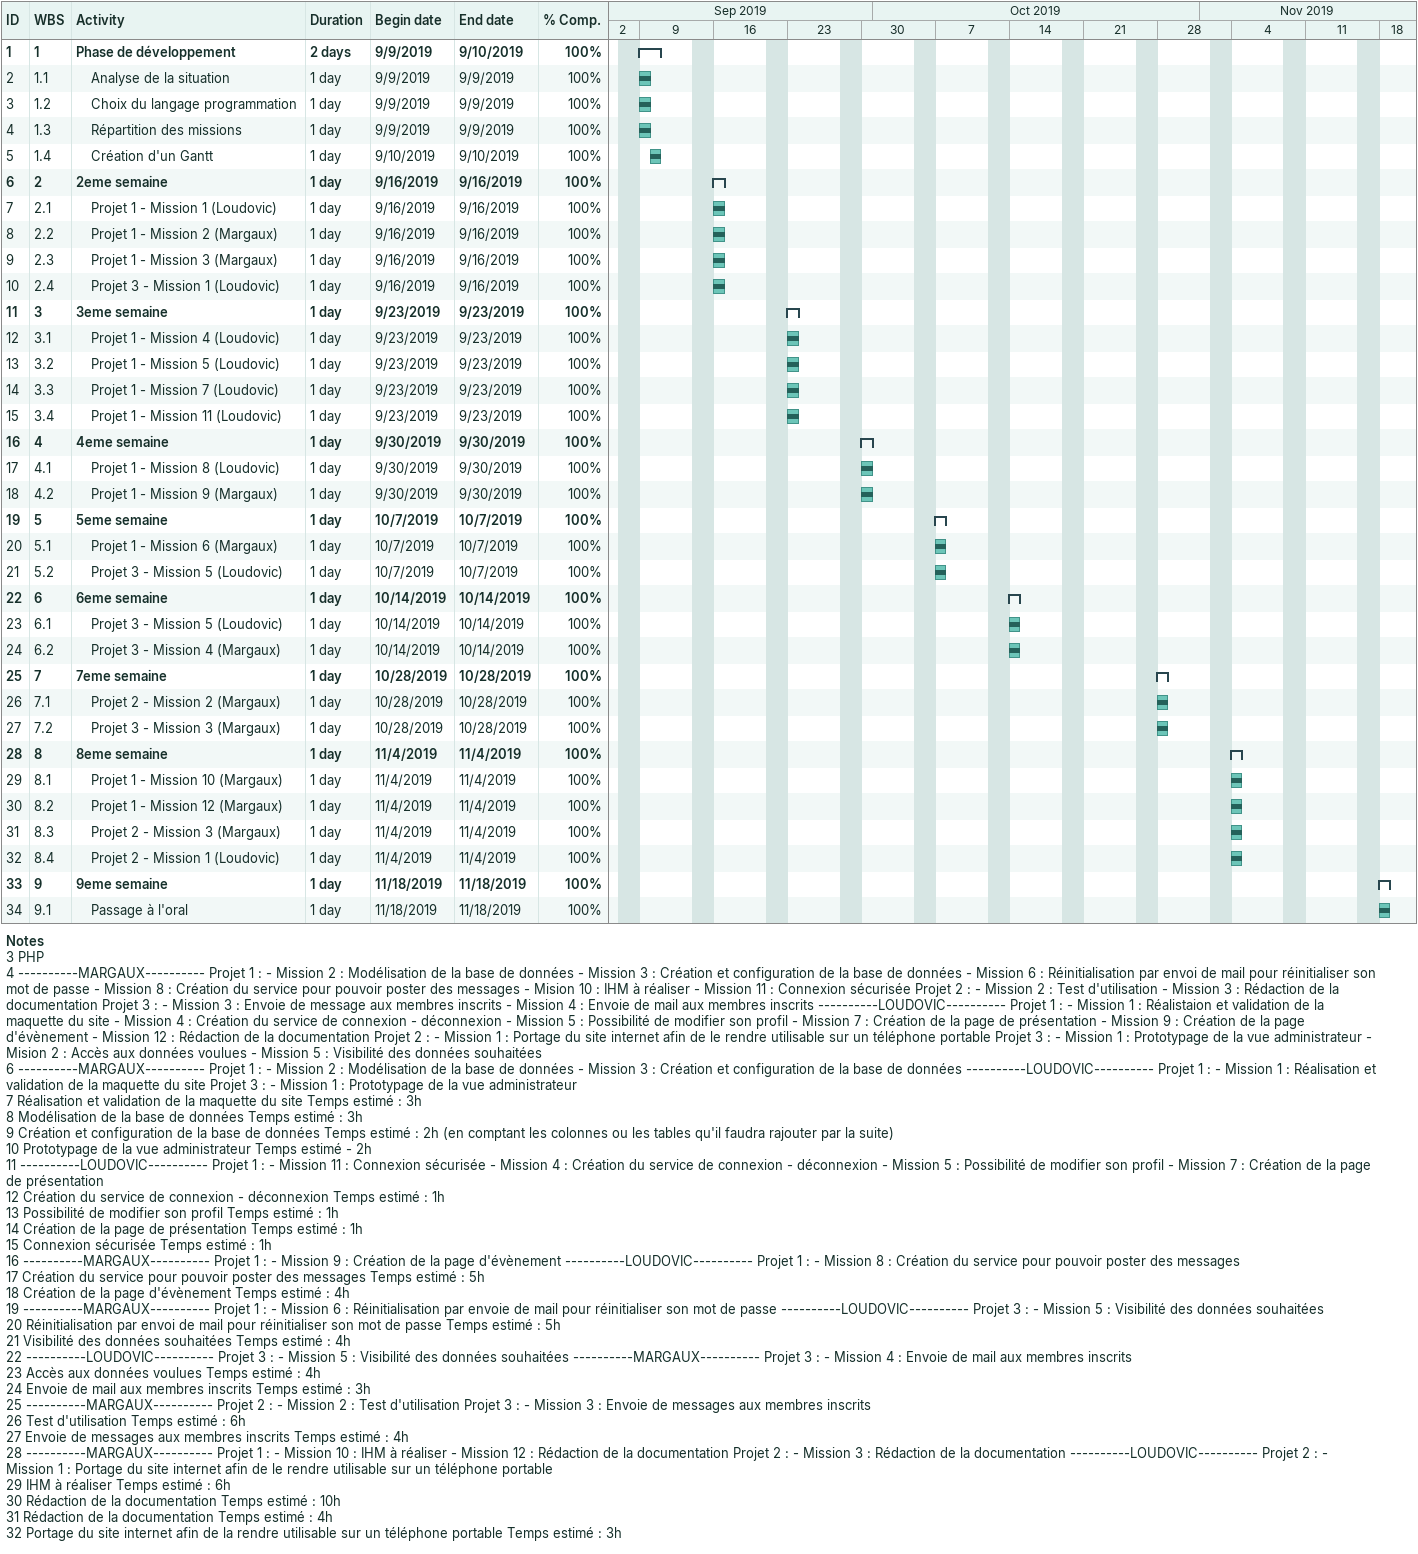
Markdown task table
| ID | WBS | Task | Duration | Start | Finish | % complete |
|---|---|---|---|---|---|---|
| 1 | 1 | **Phase de développement** | 2d | 2019-09-09 | 2019-09-10 | 100 |
| 2 | 1.1 | Analyse de la situation | 1d | 2019-09-09 | 2019-09-09 | 100 |
| 3 | 1.2 | Choix du langage programmation | 1d | 2019-09-09 | 2019-09-09 | 100 |
| 4 | 1.3 | Répartition des missions | 1d | 2019-09-09 | 2019-09-09 | 100 |
| 5 | 1.4 | Création d'un Gantt | 1d | 2019-09-10 | 2019-09-10 | 100 |
| 6 | 2 | **2eme semaine** | 1d | 2019-09-16 | 2019-09-16 | 100 |
| 7 | 2.1 | Projet 1 - Mission 1 (Loudovic) | 1d | 2019-09-16 | 2019-09-16 | 100 |
| 8 | 2.2 | Projet 1 - Mission 2 (Margaux) | 1d | 2019-09-16 | 2019-09-16 | 100 |
| 9 | 2.3 | Projet 1 - Mission 3 (Margaux) | 1d | 2019-09-16 | 2019-09-16 | 100 |
| 10 | 2.4 | Projet 3 - Mission 1 (Loudovic) | 1d | 2019-09-16 | 2019-09-16 | 100 |
| 11 | 3 | **3eme semaine** | 1d | 2019-09-23 | 2019-09-23 | 100 |
| 12 | 3.1 | Projet 1 - Mission 4 (Loudovic) | 1d | 2019-09-23 | 2019-09-23 | 100 |
| 13 | 3.2 | Projet 1 - Mission 5 (Loudovic) | 1d | 2019-09-23 | 2019-09-23 | 100 |
| 14 | 3.3 | Projet 1 - Mission 7 (Loudovic) | 1d | 2019-09-23 | 2019-09-23 | 100 |
| 15 | 3.4 | Projet 1 - Mission 11 (Loudovic) | 1d | 2019-09-23 | 2019-09-23 | 100 |
| 16 | 4 | **4eme semaine** | 1d | 2019-09-30 | 2019-09-30 | 100 |
| 17 | 4.1 | Projet 1 - Mission 8 (Loudovic) | 1d | 2019-09-30 | 2019-09-30 | 100 |
| 18 | 4.2 | Projet 1 - Mission 9 (Margaux) | 1d | 2019-09-30 | 2019-09-30 | 100 |
| 19 | 5 | **5eme semaine** | 1d | 2019-10-07 | 2019-10-07 | 100 |
| 20 | 5.1 | Projet 1 - Mission 6 (Margaux) | 1d | 2019-10-07 | 2019-10-07 | 100 |
| 21 | 5.2 | Projet 3 - Mission 5 (Loudovic) | 1d | 2019-10-07 | 2019-10-07 | 100 |
| 22 | 6 | **6eme semaine** | 1d | 2019-10-14 | 2019-10-14 | 100 |
| 23 | 6.1 | Projet 3 - Mission 5 (Loudovic) | 1d | 2019-10-14 | 2019-10-14 | 100 |
| 24 | 6.2 | Projet 3 - Mission 4 (Margaux) | 1d | 2019-10-14 | 2019-10-14 | 100 |
| 25 | 7 | **7eme semaine** | 1d | 2019-10-28 | 2019-10-28 | 100 |
| 26 | 7.1 | Projet 2 - Mission 2 (Margaux) | 1d | 2019-10-28 | 2019-10-28 | 100 |
| 27 | 7.2 | Projet 3 - Mission 3 (Margaux) | 1d | 2019-10-28 | 2019-10-28 | 100 |
| 28 | 8 | **8eme semaine** | 1d | 2019-11-04 | 2019-11-04 | 100 |
| 29 | 8.1 | Projet 1 - Mission 10 (Margaux) | 1d | 2019-11-04 | 2019-11-04 | 100 |
| 30 | 8.2 | Projet 1 - Mission 12 (Margaux) | 1d | 2019-11-04 | 2019-11-04 | 100 |
| 31 | 8.3 | Projet 2 - Mission 3 (Margaux) | 1d | 2019-11-04 | 2019-11-04 | 100 |
| 32 | 8.4 | Projet 2 - Mission 1 (Loudovic) | 1d | 2019-11-04 | 2019-11-04 | 100 |
| 33 | 9 | **9eme semaine** | 1d | 2019-11-18 | 2019-11-18 | 100 |
| 34 | 9.1 | Passage à l'oral | 1d | 2019-11-18 | 2019-11-18 | 100 |

Notes
- 3: PHP
- 4: ----------MARGAUX---------- Projet 1 : - Mission 2 : Modélisation de la base de données - Mission 3 : Création et configuration de la base de données - Mission 6 : Réinitialisation par envoi de mail pour réinitialiser son mot de passe - Mission 8 : Création du service pour pouvoir poster des messages - Mision 10 : IHM à réaliser - Mission 11 : Connexion sécurisée Projet 2 : - Mission 2 : Test d'utilisation - Mission 3 : Rédaction de la documentation Projet 3 : - Mission 3 : Envoie de message aux membres inscrits - Mission 4 : Envoie de mail aux membres inscrits ----------LOUDOVIC---------- Projet 1 : - Mission 1 : Réalistaion et validation de la maquette du site - Mission 4 : Création du service de connexion - déconnexion - Mission 5 : Possibilité de modifier son profil - Mission 7 : Création de la page de présentation - Mission 9 : Création de la page d'évènement - Mission 12 : Rédaction de la documentation Projet 2 : - Mission 1 : Portage du site internet afin de le rendre utilisable sur un téléphone portable Projet 3 : - Mission 1 : Prototypage de la vue administrateur - Mision 2 : Accès aux données voulues - Mission 5 : Visibilité des données souhaitées
- 6: ----------MARGAUX---------- Projet 1 : - Mission 2 : Modélisation de la base de données - Mission 3 : Création et configuration de la base de données ----------LOUDOVIC---------- Projet 1 : - Mission 1 : Réalisation et validation de la maquette du site Projet 3 : - Mission 1 : Prototypage de la vue administrateur
- 7: Réalisation et validation de la maquette du site Temps estimé : 3h
- 8: Modélisation de la base de données Temps estimé : 3h
- 9: Création et configuration de la base de données Temps estimé : 2h (en comptant les colonnes ou les tables qu'il faudra rajouter par la suite)
- 10: Prototypage de la vue administrateur Temps estimé - 2h
- 11: ----------LOUDOVIC---------- Projet 1 : - Mission 11 : Connexion sécurisée - Mission 4 : Création du service de connexion - déconnexion - Mission 5 : Possibilité de modifier son profil - Mission 7 : Création de la page de présentation
- 12: Création du service de connexion - déconnexion Temps estimé : 1h
- 13: Possibilité de modifier son profil Temps estimé : 1h
- 14: Création de la page de présentation Temps estimé : 1h
- 15: Connexion sécurisée Temps estimé : 1h
- 16: ----------MARGAUX---------- Projet 1 : - Mission 9 : Création de la page d'évènement ----------LOUDOVIC---------- Projet 1 : - Mission 8 : Création du service pour pouvoir poster des messages
- 17: Création du service pour pouvoir poster des messages Temps estimé : 5h
- 18: Création de la page d'évènement Temps estimé : 4h
- 19: ----------MARGAUX---------- Projet 1 : - Mission 6 : Réinitialisation par envoie de mail pour réinitialiser son mot de passe ----------LOUDOVIC---------- Projet 3 : - Mission 5 : Visibilité des données souhaitées
- 20: Réinitialisation par envoi de mail pour réinitialiser son mot de passe Temps estimé : 5h
- 21: Visibilité des données souhaitées Temps estimé : 4h
- 22: ----------LOUDOVIC---------- Projet 3 : - Mission 5 : Visibilité des données souhaitées ----------MARGAUX---------- Projet 3 : - Mission 4 : Envoie de mail aux membres inscrits
- 23: Accès aux données voulues Temps estimé : 4h
- 24: Envoie de mail aux membres inscrits Temps estimé : 3h
- 25: ----------MARGAUX---------- Projet 2 : - Mission 2 : Test d'utilisation Projet 3 : - Mission 3 : Envoie de messages aux membres inscrits
- 26: Test d'utilisation Temps estimé : 6h
- 27: Envoie de messages aux membres inscrits Temps estimé : 4h
- 28: ----------MARGAUX---------- Projet 1 : - Mission 10 : IHM à réaliser - Mission 12 : Rédaction de la documentation Projet 2 : - Mission 3 : Rédaction de la documentation ----------LOUDOVIC---------- Projet 2 : - Mission 1 : Portage du site internet afin de le rendre utilisable sur un téléphone portable
- 29: IHM à réaliser Temps estimé : 6h
- 30: Rédaction de la documentation Temps estimé : 10h
- 31: Rédaction de la documentation Temps estimé : 4h
- 32: Portage du site internet afin de la rendre utilisable sur un téléphone portable Temps estimé : 3h
